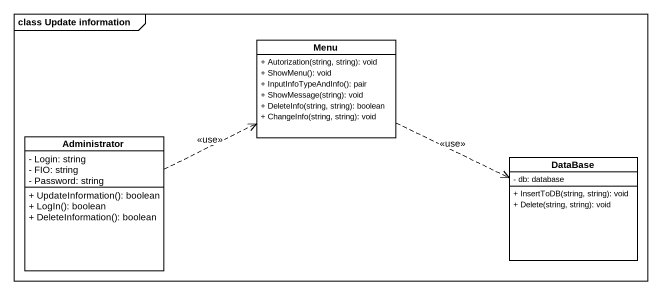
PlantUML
@startuml
mainframe class Update information
hide circle
hide empty members
skinparam classAttributeIconSize 0
class Menu {
  + Autorization(string, string): void
  + ShowMenu(): void
  + InputInfoTypeAndInfo(): pair
  + ShowMessage(string): void
  + DeleteInfo(string, string): boolean
  + ChangeInfo(string, string): void
}
class Administrator {
  - Login: string
  - FIO: string
  - Password: string
  + UpdateInformation(): boolean
  + LogIn(): boolean
  + DeleteInformation(): boolean
}
class "DataBase" as DataBase_ {
  - db: database
  + InsertToDB(string, string): void
  + Delete(string, string): void
}
Menu .right.> DataBase_ : <<use>>
Administrator .right.> Menu : <<use>>
@enduml
